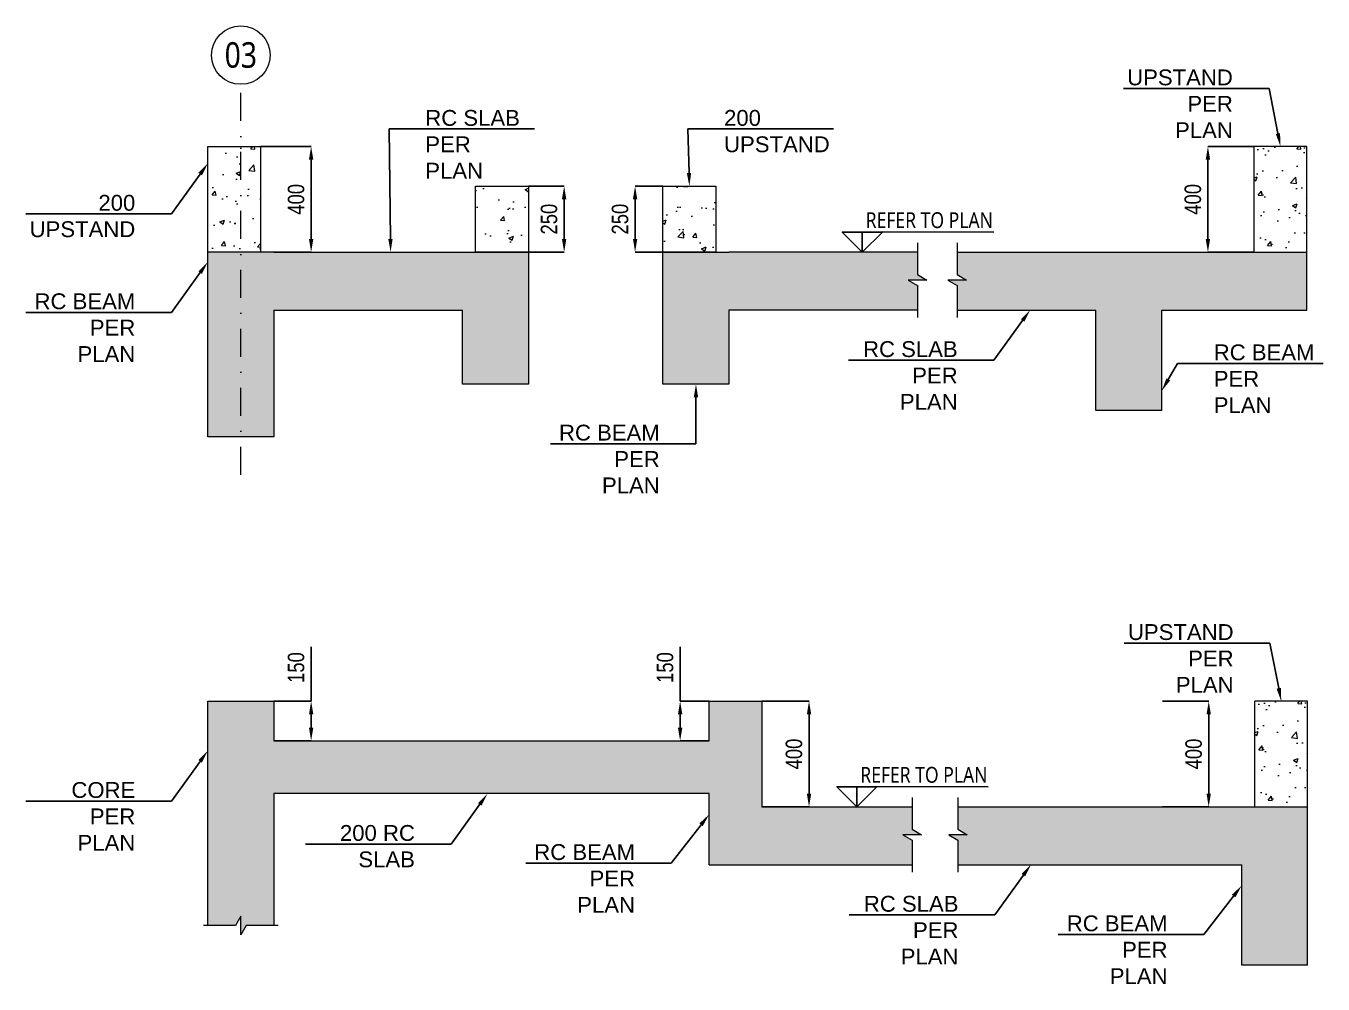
# Model space of a CAD drawing. Header units: millimetres. Extents: x 109938 to 146706, y 87118 to 119396.
# Drawn here: x 109938 to 114854, y 88084 to 91714 of the extents above; entities that cross this region are included whole.
import ezdxf
from ezdxf import colors
from ezdxf.entities.mleader import LeaderData, LeaderLine
from ezdxf.math import Vec2, Vec3

# ---------------------------------------------------------------- set-up
doc = ezdxf.new("R2010")
doc.units = ezdxf.units.MM
doc.header["$LTSCALE"] = 25
doc.header["$PDMODE"] = 35
doc.linetypes.add('Dot & Dashed', pattern=[8.937037, 4.233333, -2.351852, 0, -2.351852])
for name, color, linetype in [('00_A_GRIDS.3D', 7, 'Continuous'), ('LOBBY.SECTIONS$0$S200G_ELEV_LVL', 7, 'Continuous'), ('STR_COL_HATCH', 8, 'Continuous')]:
    doc.layers.add(name, color=color, linetype=linetype)
for name, color, linetype, lineweight in [('A-ANNO-DIMS', 211, 'Continuous', 9), ('A-FLOR-IDEN', 11, 'Continuous', 9), ('S-HATCH', 8, 'Continuous', 9), ('S-SLAB', 3, 'Continuous', 13)]:
    doc.layers.add(name, color=color, linetype=linetype, lineweight=lineweight)
doc.styles.add('GENERATED_STYLE_1', font='arial.ttf')
doc.styles.add('GENERATED_STYLE_3', font='trebuc.ttf', dxfattribs={"width": 0.78})
doc.styles.add('style1', font='arial.ttf', dxfattribs={"width": 0.8, "height": 62.5})
doc.dimstyles.new('D375', dxfattribs={"dimtxt": 62.5, "dimasz": 50, "dimexe": 0.18, "dimexo": 0.0625, "dimgap": 25, "dimtad": 1, "dimdec": 0, "dimzin": 0, "dimdsep": 46, "dimtxsty": 'style1', "dimcen": 0.09, "dimclrd": 256, "dimclre": 256, "dimclrt": 2, "dimadec": 0, "dimazin": 0, "dimtfac": 1, "dimtdec": 0, "dimtofl": 0, "dimtmove": 0, "dimatfit": 3, "dimfxl": 1, "dimtolj": 1, "dimtzin": 0, "dimarcsym": 0})

# ---------------------------------------------------------------- blocks, each defined once
blk = doc.blocks.new('*D45')
at = {"layer": 'A-ANNO-DIMS', "lineweight": -2, "transparency": 16777216}
for p, q in [((110827.1, 91257.3), (111018.7, 91257.3)), ((111018.5, 90907.3), (111018.5, 91207.3)), ((110877.1, 90857.3), (111018.7, 90857.3))]:
    blk.add_line(p, q, dxfattribs=at)
at = {"layer": 'A-ANNO-DIMS', "transparency": 16777216}
for points in [[(111010.2, 91207.3), (111026.8, 91207.3), (111018.5, 91257.3)], [(111010.2, 90907.3), (111026.8, 90907.3), (111018.5, 90857.3)]]:
    blk.add_solid(points, dxfattribs=at)
at = {"layer": 'Defpoints', "color": 0, "transparency": 16777216}
for p in [(110827, 91257.3), (111018.5, 91257.3), (110877, 90857.3)]:
    blk.add_point(p, dxfattribs=at)
at = {"layer": 'A-ANNO-DIMS', "color": 2, "transparency": 16777216, "insert": (110961.6, 91057.3), "char_height": 62.5, "attachment_point": 5, "rotation": 90, "style": 'style1'}
blk.add_mtext('\\A1;400', dxfattribs=at)
blk = doc.blocks.new('*D46')
at = {"layer": 'A-ANNO-DIMS', "lineweight": -2, "transparency": 16777216}
for p, q in [((114592.3, 91257.3), (114417.2, 91257.3)), ((114417.3, 90907.3), (114417.3, 91207.3)), ((114592.3, 90857.3), (114417.2, 90857.3))]:
    blk.add_line(p, q, dxfattribs=at)
at = {"layer": 'A-ANNO-DIMS', "transparency": 16777216}
for points in [[(114409, 91207.3), (114425.7, 91207.3), (114417.3, 91257.3)], [(114409, 90907.3), (114425.7, 90907.3), (114417.3, 90857.3)]]:
    blk.add_solid(points, dxfattribs=at)
at = {"layer": 'Defpoints', "color": 0, "transparency": 16777216}
for p in [(114417.3, 91257.3), (114592.3, 91257.3), (114592.3, 90857.3)]:
    blk.add_point(p, dxfattribs=at)
at = {"layer": 'A-ANNO-DIMS', "color": 2, "transparency": 16777216, "insert": (114360.4, 91057.3), "char_height": 62.5, "attachment_point": 5, "rotation": 90, "style": 'style1'}
blk.add_mtext('\\A1;400', dxfattribs=at)
blk = doc.blocks.new('*D47')
at = {"layer": 'A-ANNO-DIMS', "lineweight": -2, "transparency": 16777216}
for p, q in [((111018.5, 89155.5), (111018.5, 89361.1)), ((110877.1, 89155.5), (111018.7, 89155.5)), ((111018.5, 89055.5), (111018.5, 89105.5)), ((110877.1, 89005.5), (111018.7, 89005.5))]:
    blk.add_line(p, q, dxfattribs=at)
at = {"layer": 'A-ANNO-DIMS', "transparency": 16777216}
for points in [[(111010.2, 89105.5), (111026.8, 89105.5), (111018.5, 89155.5)], [(111010.2, 89055.5), (111026.8, 89055.5), (111018.5, 89005.5)]]:
    blk.add_solid(points, dxfattribs=at)
at = {"layer": 'Defpoints', "color": 0, "transparency": 16777216}
for p in [(110877, 89155.5), (111018.5, 89155.5), (110877, 89005.5)]:
    blk.add_point(p, dxfattribs=at)
at = {"layer": 'A-ANNO-DIMS', "color": 2, "transparency": 16777216, "insert": (110961.6, 89283.3), "char_height": 62.5, "attachment_point": 5, "rotation": 90, "style": 'style1'}
blk.add_mtext('\\A1;150', dxfattribs=at)
blk = doc.blocks.new('*D48')
at = {"layer": 'A-ANNO-DIMS', "lineweight": -2, "transparency": 16777216}
for p, q in [((114245.3, 89155.5), (114420.5, 89155.5)), ((114420.3, 88805.5), (114420.3, 89105.5)), ((114245.3, 88755.5), (114420.5, 88755.5))]:
    blk.add_line(p, q, dxfattribs=at)
at = {"layer": 'A-ANNO-DIMS', "transparency": 16777216}
for points in [[(114412, 89105.5), (114428.6, 89105.5), (114420.3, 89155.5)], [(114412, 88805.5), (114428.6, 88805.5), (114420.3, 88755.5)]]:
    blk.add_solid(points, dxfattribs=at)
at = {"layer": 'Defpoints', "color": 0, "transparency": 16777216}
for p in [(114245.3, 89155.5), (114420.3, 89155.5), (114245.3, 88755.5)]:
    blk.add_point(p, dxfattribs=at)
at = {"layer": 'A-ANNO-DIMS', "color": 2, "transparency": 16777216, "insert": (114363.4, 88955.5), "char_height": 62.5, "attachment_point": 5, "rotation": 90, "style": 'style1'}
blk.add_mtext('\\A1;400', dxfattribs=at)
blk = doc.blocks.new('*D49')
at = {"layer": 'A-ANNO-DIMS', "lineweight": -2, "transparency": 16777216}
for p, q in [((112727.1, 89155.5), (112905.7, 89155.5)), ((112905.5, 88805.5), (112905.5, 89105.5)), ((112727.1, 88755.5), (112905.7, 88755.5))]:
    blk.add_line(p, q, dxfattribs=at)
at = {"layer": 'A-ANNO-DIMS', "transparency": 16777216}
for points in [[(112897.2, 89105.5), (112913.9, 89105.5), (112905.5, 89155.5)], [(112897.2, 88805.5), (112913.9, 88805.5), (112905.5, 88755.5)]]:
    blk.add_solid(points, dxfattribs=at)
at = {"layer": 'Defpoints', "color": 0, "transparency": 16777216}
for p in [(112727, 89155.5), (112905.5, 89155.5), (112727, 88755.5)]:
    blk.add_point(p, dxfattribs=at)
at = {"layer": 'A-ANNO-DIMS', "color": 2, "transparency": 16777216, "insert": (112848.6, 88955.5), "char_height": 62.5, "attachment_point": 5, "rotation": 90, "style": 'style1'}
blk.add_mtext('\\A1;400', dxfattribs=at)
blk = doc.blocks.new('*D50')
at = {"layer": 'A-ANNO-DIMS', "lineweight": -2, "transparency": 16777216}
for p, q in [((112417, 89155.5), (112417, 89361.1)), ((112527, 89155.5), (112416.9, 89155.5)), ((112417, 89055.5), (112417, 89105.5)), ((112527, 89005.5), (112416.9, 89005.5))]:
    blk.add_line(p, q, dxfattribs=at)
at = {"layer": 'A-ANNO-DIMS', "transparency": 16777216}
for points in [[(112408.7, 89105.5), (112425.4, 89105.5), (112417, 89155.5)], [(112408.7, 89055.5), (112425.4, 89055.5), (112417, 89005.5)]]:
    blk.add_solid(points, dxfattribs=at)
at = {"layer": 'Defpoints', "color": 0, "transparency": 16777216}
for p in [(112417, 89155.5), (112527, 89155.5), (112527, 89005.5)]:
    blk.add_point(p, dxfattribs=at)
at = {"layer": 'A-ANNO-DIMS', "color": 2, "transparency": 16777216, "insert": (112360.1, 89283.3), "char_height": 62.5, "attachment_point": 5, "rotation": 90, "style": 'style1'}
blk.add_mtext('\\A1;150', dxfattribs=at)
blk = doc.blocks.new('*D56')
at = {"layer": 'A-ANNO-DIMS', "lineweight": -2, "transparency": 16777216}
for p, q in [((111841.9, 91107.3), (111977.4, 91107.3)), ((111977.3, 91057.3), (111977.3, 90907.3)), ((111841.9, 90857.3), (111977.4, 90857.3))]:
    blk.add_line(p, q, dxfattribs=at)
at = {"layer": 'A-ANNO-DIMS', "transparency": 16777216}
for points in [[(111968.9, 91057.3), (111985.6, 91057.3), (111977.3, 91107.3)], [(111968.9, 90907.3), (111985.6, 90907.3), (111977.3, 90857.3)]]:
    blk.add_solid(points, dxfattribs=at)
at = {"layer": 'Defpoints', "color": 0, "transparency": 16777216}
for p in [(111841.9, 91107.3), (111841.9, 90857.3), (111977.3, 90857.3)]:
    blk.add_point(p, dxfattribs=at)
at = {"layer": 'A-ANNO-DIMS', "color": 2, "transparency": 16777216, "insert": (111920.3, 90982.3), "char_height": 62.5, "attachment_point": 5, "rotation": 90, "style": 'style1'}
blk.add_mtext('\\A1;250', dxfattribs=at)
blk = doc.blocks.new('*D57')
at = {"layer": 'A-ANNO-DIMS', "lineweight": -2, "transparency": 16777216}
for p, q in [((112352, 91107.3), (112246.1, 91107.3)), ((112246.3, 91057.3), (112246.3, 90907.3)), ((112352, 90857.3), (112246.1, 90857.3))]:
    blk.add_line(p, q, dxfattribs=at)
at = {"layer": 'A-ANNO-DIMS', "transparency": 16777216}
for points in [[(112238, 91057.3), (112254.6, 91057.3), (112246.3, 91107.3)], [(112238, 90907.3), (112254.6, 90907.3), (112246.3, 90857.3)]]:
    blk.add_solid(points, dxfattribs=at)
at = {"layer": 'Defpoints', "color": 0, "transparency": 16777216}
for p in [(112352, 91107.3), (112246.3, 90857.3), (112352, 90857.3)]:
    blk.add_point(p, dxfattribs=at)
at = {"layer": 'A-ANNO-DIMS', "color": 2, "transparency": 16777216, "insert": (112189.4, 90982.3), "char_height": 62.5, "attachment_point": 5, "rotation": 90, "style": 'style1'}
blk.add_mtext('\\A1;250', dxfattribs=at)

msp = doc.modelspace()

# ---------------------------------------------------------------- hatches: boundary and pattern name
at = {"layer": 'S-HATCH', "transparency": 33554687}
h = msp.add_hatch(dxfattribs=at)
h.set_pattern_fill('AR-CONC', color=256)
h.paths.add_polyline_path([(110752, 91257.3), (110627, 91257.3), (110627, 90857.3), (110752, 90857.3)])
h.paths.add_polyline_path([(110827, 91257.3), (110752, 91257.3), (110752, 90857.3), (110827, 90857.3)])
h = msp.add_hatch(dxfattribs=at)
h.set_pattern_fill('AR-CONC', color=256)
h.set_pattern_definition([(50, (1813.88, 0), (182.18467, -15.93909), [19.05, -209.55]), (355, (1813.88, 0), (-35.24342, 191.05685), [15.24, -167.64058]), (100.45144, (1829.07, -1.33), (146.94125, 175.11775), [16.19, -178.09024]), (46.1842, (1813.88, 50.8), (271.07904, -42.04233), [28.575, -314.325]), (96.63556, (1836.47, 47.3), (237.40413, 247.42612), [24.285, -267.1356]), (351.18415, (1813.88, 50.8), (237.40413, 247.4261), [22.85997, -251.45973]), (21, (1839.28, 38.1), (151.61439, -102.2652), [19.05, -209.55]), (326, (1839.28, 38.1), (61.80203, 184.18797), [15.24, -167.64]), (71.45144, (1851.92, 29.58), (213.41642, 81.92277), [16.19, -178.08994]), (37.5, (1813.884, 0), (3.088603, 84.55504), [0, -165.608, 0, -170.18, 0, -168.275]), (7.5, (1813.88, 0), (66.81966, 100.180575), [0, -97.028, 0, -161.798, 0, -64.135]), (327.5, (1757.24, 0), (135.590595, -5.728744), [0, -63.5, 0, -198.12, 0, -262.89]), (317.5, (1731.84, 0), (148.12918, 25.42649), [0, -82.55, 0, -131.572, 0, -186.69])])
h.paths.add_polyline_path([(114792.3, 91257.3), (114592.3, 91257.3), (114592.3, 90857.3), (114792.3, 90857.3)])
h = msp.add_hatch(dxfattribs=at)
h.set_pattern_fill('AR-CONC', color=256)
h.paths.add_polyline_path([(111841.9, 91107.3), (111641.9, 91107.3), (111641.9, 90857.3), (111841.9, 90857.3)])
h.paths.add_polyline_path([(112552, 91107.3), (112352, 91107.3), (112352, 90857.3), (112552, 90857.3)])
h = msp.add_hatch(dxfattribs=at)
h.set_pattern_fill('AR-CONC', color=256)
h.set_pattern_definition([(50, (1816.84, -2101.76), (182.18467, -15.93909), [19.05, -209.55]), (355, (1816.84, -2101.76), (-35.24342, 191.05685), [15.24, -167.64058]), (100.45144, (1832.02, -2103.09), (146.94125, 175.11775), [16.19, -178.09024]), (46.1842, (1816.84, -2050.96), (271.07904, -42.04233), [28.575, -314.325]), (96.63556, (1839.43, -2054.46), (237.40413, 247.42612), [24.285, -267.1356]), (351.18415, (1816.84, -2050.96), (237.40413, 247.4261), [22.85997, -251.45973]), (21, (1842.24, -2063.66), (151.61439, -102.2652), [19.05, -209.55]), (326, (1842.24, -2063.66), (61.80203, 184.18797), [15.24, -167.64]), (71.45144, (1854.88, -2072.18), (213.41642, 81.92277), [16.19, -178.08994]), (37.5, (1816.84, -2101.76), (3.088603, 84.55504), [0, -165.608, 0, -170.18, 0, -168.275]), (7.5, (1816.84, -2101.76), (66.81966, 100.180575), [0, -97.028, 0, -161.798, 0, -64.135]), (327.5, (1760.2, -2101.76), (135.590595, -5.728744), [0, -63.5, 0, -198.12, 0, -262.89]), (317.5, (1734.8, -2101.76), (148.12918, 25.42649), [0, -82.55, 0, -131.572, 0, -186.69])])
h.paths.add_polyline_path([(114795.3, 89155.5), (114595.3, 89155.5), (114595.3, 88755.5), (114795.3, 88755.5)])
at = {"layer": 'STR_COL_HATCH'}
h = msp.add_hatch(color=256, dxfattribs=at)
h.dxf.hatch_style = 1
h.paths.add_polyline_path([(111841.9, 90857.3), (111641.9, 90857.3), (111591.9, 90857.3), (110877, 90857.3), (110752, 90857.3), (110752, 90157.3), (110877, 90157.3), (110877, 90637.3), (111591.9, 90637.3), (111591.9, 90357.3), (111841.9, 90357.3)])
h.paths.add_polyline_path([(110752, 90857.3), (110627, 90857.3), (110627, 90157.3), (110752, 90157.3)])
h.paths.add_polyline_path([(113281.8, 90751.5), (113316.9, 90751.5), (113351.9, 90751.5), (113316.9, 90772.1), (113316.9, 90857.3), (112602, 90857.3), (112352, 90857.3), (112352, 90357.3), (112602, 90357.3), (112602, 90637.3), (113316.9, 90637.3), (113316.9, 90731)])
h = msp.add_hatch(color=256, dxfattribs=at)
h.dxf.hatch_style = 1
h.paths.add_polyline_path([(113992.3, 90637.3), (113992.3, 90257.3), (114242.3, 90257.3), (114242.3, 90637.3), (114792.3, 90637.3), (114792.3, 90857.3), (114592.3, 90857.3), (114592.3, 90857.3), (114242.3, 90857.3), (113466.9, 90857.3), (113466.9, 90772.1), (113501.9, 90751.5), (113466.9, 90751.5), (113431.8, 90751.5), (113466.9, 90731), (113466.9, 90637.3)])
h = msp.add_hatch(color=256, dxfattribs=at)
h.dxf.hatch_style = 1
h.paths.add_polyline_path([(110877, 89005.5), (110877, 89155.5), (110627, 89155.5), (110627, 88305.5), (110731.5, 88305.5), (110752, 88340.6), (110752, 88305.5), (110752, 88270.5), (110772.6, 88305.5), (110877, 88305.5), (110877, 88805.5), (112527, 88805.5), (112527, 88535.5), (113296.3, 88535.5), (113296.3, 88629.3), (113261.3, 88649.8), (113296.3, 88649.8), (113331.4, 88649.8), (113296.3, 88670.3), (113296.3, 88755.5), (112727, 88755.5), (112727, 89155.5), (112527, 89155.5), (112527, 89005.5)])
h.paths.add_polyline_path([(113469.8, 88755.5), (113469.8, 88670.3), (113504.9, 88649.8), (113469.8, 88649.8), (113434.8, 88649.8), (113469.8, 88629.3), (113469.8, 88535.5), (114545.3, 88535.5), (114545.3, 88155.5), (114795.3, 88155.5), (114795.3, 88755.5), (114595.3, 88755.5)])

# ---------------------------------------------------------------- linework, layer by layer
at = {"color": 1, "linetype": 'Continuous'}
for p, q in [((113107.5, 90857.3), (113107.5, 90933.2)), ((113086.9, 88755.5), (113086.9, 88831.4))]:
    msp.add_line(p, q, dxfattribs=at)
at = {"color": 3, "linetype": 'Continuous'}
for points in [[(113107.5, 90857.3), (113183.4, 90933.2), (113031.6, 90933.2), (113107.5, 90857.3)], [(113086.9, 88755.5), (113162.9, 88831.4), (113011, 88831.4), (113086.9, 88755.5)]]:
    msp.add_lwpolyline(points, dxfattribs=at)
at = {"layer": '00_A_GRIDS.3D', "color": 7, "linetype": 'Dot & Dashed', "lineweight": 0}
msp.add_line((110752, 90013.7), (110752, 91493.1), dxfattribs=at)
at = {"layer": '00_A_GRIDS.3D', "color": 7, "lineweight": 0}
msp.add_circle((110752, 91603.7), 110.6, dxfattribs=at)
at = {"layer": 'LOBBY.SECTIONS$0$S200G_ELEV_LVL', "color": 3, "lineweight": -3}
for p, q in [((113605.4, 90933.1), (113183.3, 90933.6)), ((113584.8, 88831.3), (113162.7, 88831.9))]:
    msp.add_line(p, q, dxfattribs=at)
at = {"layer": 'S-SLAB'}
for p, q in [((114592.3, 90857.3), (114592.3, 91257.3)), ((114792.3, 91257.3), (114592.3, 91257.3)), ((114792.3, 90637.3), (114792.3, 91257.3)), ((110877, 90857.3), (110627, 90857.3)), ((110877, 90857.3), (111591.9, 90857.3)), ((113316.9, 90857.3), (112602, 90857.3)), ((113466.9, 90857.3), (114592.3, 90857.3)), ((114592.3, 90857.3), (114792.3, 90857.3)), ((110877, 90637.3), (111591.9, 90637.3)), ((113316.9, 90637.3), (112602, 90637.3)), ((113466.9, 90637.3), (113992.3, 90637.3)), ((113992.3, 90257.3), (113992.3, 90637.3)), ((114242.3, 90257.3), (114242.3, 90637.3)), ((114242.3, 90637.3), (114792.3, 90637.3)), ((114242.3, 90257.3), (113992.3, 90257.3)), ((112527, 89005.5), (112527, 89155.5)), ((112527, 89155.5), (112727, 89155.5)), ((112727, 89155.5), (112727, 88755.5)), ((114595.3, 88755.5), (114595.3, 89155.5)), ((114795.3, 89155.5), (114595.3, 89155.5)), ((114795.3, 88155.5), (114795.3, 89155.5)), ((113469.8, 88755.5), (114595.3, 88755.5)), ((114595.3, 88755.5), (114795.3, 88755.5)), ((112527, 88535.5), (113296.3, 88535.5)), ((113469.8, 88535.5), (114545.3, 88535.5)), ((114545.3, 88155.5), (114545.3, 88535.5)), ((114795.3, 88155.5), (114545.3, 88155.5))]:
    msp.add_line(p, q, dxfattribs=at)
for points in [[(110877, 90637.3), (110877, 90157.3), (110627, 90157.3), (110627, 91257.3), (110827, 91257.3), (110827, 90857.3)], [(111591.9, 90857.3), (111841.9, 90857.3), (111841.9, 90357.3), (111591.9, 90357.3), (111591.9, 90637.3)], [(112602, 90637.3), (112602, 90357.3), (112352, 90357.3), (112352, 90857.3), (112602, 90857.3)], [(113316.9, 90893), (113316.9, 90772.1), (113351.9, 90751.5), (113316.9, 90751.5), (113281.8, 90751.5), (113316.9, 90731), (113316.9, 90610.1)], [(113466.9, 90893), (113466.9, 90772.1), (113501.9, 90751.5), (113466.9, 90751.5), (113431.8, 90751.5), (113466.9, 90731), (113466.9, 90610.1)], [(110627, 88305.5), (110627, 89155.5), (110877, 89155.5), (110877, 89005.5), (112527, 89005.5)], [(112527, 88535.5), (112527, 88805.5), (110877, 88805.5), (110877, 88305.5)], [(113296.3, 88791.3), (113296.3, 88670.3), (113331.4, 88649.8), (113296.3, 88649.8), (113261.3, 88649.8), (113296.3, 88629.3), (113296.3, 88508.3)], [(113469.8, 88791.3), (113469.8, 88670.3), (113504.9, 88649.8), (113469.8, 88649.8), (113434.8, 88649.8), (113469.8, 88629.3), (113469.8, 88508.3)], [(112727, 88755.5), (113296.3, 88755.5)], [(110893.5, 88305.5), (110772.6, 88305.5), (110752, 88270.5), (110752, 88305.5), (110752, 88340.6), (110731.5, 88305.5), (110610.6, 88305.5)]]:
    msp.add_lwpolyline(points, dxfattribs=at)
for points in [[(111641.9, 91107.3), (111841.9, 91107.3), (111841.9, 90857.3), (111641.9, 90857.3)], [(112352, 91107.3), (112552, 91107.3), (112552, 90857.3), (112352, 90857.3)]]:
    msp.add_lwpolyline(points, close=True, dxfattribs=at)

# ---------------------------------------------------------------- texts
at = {"layer": '00_A_GRIDS.3D', "color": 7, "linetype": 'Dot & Dashed', "lineweight": 0, "insert": (110752, 91603.7), "char_height": 96.762, "width": 224.325, "attachment_point": 5, "style": 'GENERATED_STYLE_3'}
msp.add_mtext('{\\W0.85;03}', dxfattribs=at)
at = {"layer": 'A-FLOR-IDEN', "linetype": 'Dot & Dashed', "lineweight": 0, "style": 'GENERATED_STYLE_3', "width": 0.85}
for p in [(113120.3, 90948.4), (113099.7, 88846.7)]:
    msp.add_text('REFER TO PLAN', height=60, dxfattribs=at).set_placement(p)

# ---------------------------------------------------------------- dimensions: what is measured, and where the dimension line sits
at = {"layer": 'A-ANNO-DIMS'}
for base, p1, p2, picture, middle in [((111018.5, 91257.3), (110877, 90857.3), (110827, 91257.3), '*D45', (110961.6, 91057.3)), ((114417.3, 91257.3), (114592.3, 90857.3), (114592.3, 91257.3), '*D46', (114360.4, 91057.3)), ((111977.3, 90857.3), (111841.9, 91107.3), (111841.9, 90857.3), '*D56', (111920.3, 90982.3)), ((112246.3, 90857.3), (112352, 91107.3), (112352, 90857.3), '*D57', (112189.4, 90982.3)), ((111018.5, 89155.5), (110877, 89005.5), (110877, 89155.5), '*D47', (110961.6, 89283.3)), ((112417, 89155.5), (112527, 89005.5), (112527, 89155.5), '*D50', (112360.1, 89283.3)), ((112905.5, 89155.5), (112727, 88755.5), (112727, 89155.5), '*D49', (112848.6, 88955.5)), ((114420.3, 89155.5), (114245.3, 88755.5), (114245.3, 89155.5), '*D48', (114363.4, 88955.5))]:
    dim = msp.add_linear_dim(base=base, p1=p1, p2=p2, angle=90, dimstyle='D375', dxfattribs=at)
    dim.commit()
    dim.dimension.update_dxf_attribs({"geometry": picture, "text_midpoint": middle})

# ---------------------------------------------------------------- leaders
ml = msp.add_multileader_mtext('Standard', dxfattribs=at)
ml.set_content('UPSTAND PER PLAN', color=256, style='GENERATED_STYLE_1')
ml.set_leader_properties()
ml.build(insert=Vec2(0, 0))
ml.multileader.update_dxf_attribs({"text_left_attachment_type": 6, "text_right_attachment_type": 6, "dogleg_length": 0.36, "arrow_head_size": 50})
ctx = ml.context
ctx.base_point, ctx.char_height, ctx.arrow_head_size, ctx.landing_gap_size, ctx.plane_origin = Vec3(114110.4, 91477.4), 60, 50, 0.09, Vec3(114507.2, 91819)
ctx.left_attachment, ctx.right_attachment, ctx.text_align_type = 6, 6, 2
notes = []
notes.append((ctx, [(0, (1, 1, 0), (114649.1, 91477.4), (-1, 0), 137.2, [(1, [(114692.3, 91257.3)], 0, [])])]))
ctx.mtext.insert, ctx.mtext.width, ctx.mtext.alignment, ctx.mtext.flow_direction = Vec3(114511.7, 91549.4), 410.282, 3, 5
ml = msp.add_multileader_mtext('Standard', dxfattribs=at)
ml.set_content('RC SLAB PER PLAN', color=256, style='GENERATED_STYLE_1')
ml.set_leader_properties()
ml.build(insert=Vec2(0, 0))
ml.multileader.update_dxf_attribs({"text_left_attachment_type": 6, "text_right_attachment_type": 6, "dogleg_length": 0.36, "arrow_head_size": 50})
ctx = ml.context
ctx.base_point, ctx.char_height, ctx.arrow_head_size, ctx.landing_gap_size, ctx.plane_origin = Vec3(111451, 91323.9), 60, 50, 0.09, Vec3(111892.5, 91812.9)
ctx.left_attachment, ctx.right_attachment = 6, 6
notes.append((ctx, [(1, (1, 1, 0), (111313.8, 91323.9), (1, 0), 137.2, [(1, [(111319.7, 90857.3)], 0, [])])]))
ctx.mtext.insert, ctx.mtext.width, ctx.mtext.flow_direction = Vec3(111451.1, 91395.9), 410.282, 5
ml = msp.add_multileader_mtext('Standard', dxfattribs=at)
ml.set_content('200 UPSTAND', color=256, style='GENERATED_STYLE_1')
ml.set_leader_properties()
ml.build(insert=Vec2(0, 0))
ml.multileader.update_dxf_attribs({"text_left_attachment_type": 6, "text_right_attachment_type": 6, "dogleg_length": 0.36, "arrow_head_size": 50})
ctx = ml.context
ctx.base_point, ctx.char_height, ctx.arrow_head_size, ctx.landing_gap_size, ctx.plane_origin = Vec3(112583.3, 91323.9), 60, 50, 0.09, Vec3(113024.8, 91812.9)
ctx.left_attachment, ctx.right_attachment = 6, 6
notes.append((ctx, [(1, (1, 1, 0), (112446.1, 91323.9), (1, 0), 137.2, [(1, [(112452, 91107.3)], 0, [])])]))
ctx.mtext.insert, ctx.mtext.width, ctx.mtext.flow_direction = Vec3(112583.4, 91395.9), 410.282, 5
ml = msp.add_multileader_mtext('Standard', dxfattribs=at)
ml.set_content('200 UPSTAND', color=256, style='GENERATED_STYLE_1')
ml.set_leader_properties()
ml.build(insert=Vec2(0, 0))
ml.multileader.update_dxf_attribs({"text_left_attachment_type": 6, "text_right_attachment_type": 6, "dogleg_length": 0.36, "arrow_head_size": 50})
ctx = ml.context
ctx.base_point, ctx.char_height, ctx.arrow_head_size, ctx.landing_gap_size, ctx.plane_origin = Vec3(109962.4, 91002.2), 60, 50, 0.09, Vec3(110410.1, 91491.2)
ctx.left_attachment, ctx.right_attachment, ctx.text_align_type = 6, 6, 2
notes.append((ctx, [(0, (1, 1, 0), (110489.3, 91002.2), (-1, 0), 137.2, [(1, [(110627, 91193.3)], 0, [])])]))
ctx.mtext.insert, ctx.mtext.width, ctx.mtext.alignment, ctx.mtext.flow_direction = Vec3(110352, 91074.2), 410.282, 3, 5
ml = msp.add_multileader_mtext('Standard', dxfattribs=at)
ml.set_content('RC BEAM PER PLAN', color=256, style='GENERATED_STYLE_1')
ml.set_leader_properties()
ml.build(insert=Vec2(0, 0))
ml.multileader.update_dxf_attribs({"text_left_attachment_type": 6, "text_right_attachment_type": 6, "dogleg_length": 0.36, "arrow_head_size": 50})
ctx = ml.context
ctx.base_point, ctx.char_height, ctx.arrow_head_size, ctx.landing_gap_size, ctx.plane_origin = Vec3(109950.6, 90629.1), 60, 50, 0.09, Vec3(110410.1, 91118.1)
ctx.left_attachment, ctx.right_attachment, ctx.text_align_type = 6, 6, 2
notes.append((ctx, [(0, (1, 1, 0), (110489.3, 90629.1), (-1, 0), 137.2, [(1, [(110627, 90820.1)], 0, [])])]))
ctx.mtext.insert, ctx.mtext.width, ctx.mtext.alignment, ctx.mtext.flow_direction = Vec3(110352, 90701.1), 410.282, 3, 5
ml = msp.add_multileader_mtext('Standard', dxfattribs=at)
ml.set_content('RC SLAB PER PLAN', color=256, style='GENERATED_STYLE_1')
ml.set_leader_properties()
ml.build(insert=Vec2(0, 0))
ml.multileader.update_dxf_attribs({"text_left_attachment_type": 6, "text_right_attachment_type": 6, "dogleg_length": 0.36, "arrow_head_size": 50})
ctx = ml.context
ctx.base_point, ctx.char_height, ctx.arrow_head_size, ctx.landing_gap_size, ctx.plane_origin = Vec3(113067.6, 90447.8), 60, 50, 0.09, Vec3(113527.1, 90936.9)
ctx.left_attachment, ctx.right_attachment, ctx.text_align_type = 6, 6, 2
notes.append((ctx, [(0, (1, 1, 0), (113606.3, 90447.8), (-1, 0), 137.2, [(1, [(113744, 90638.9)], 0, [])])]))
ctx.mtext.insert, ctx.mtext.width, ctx.mtext.alignment, ctx.mtext.flow_direction = Vec3(113468.9, 90519.8), 410.282, 3, 5
ml = msp.add_multileader_mtext('Standard', dxfattribs=at)
ml.set_content('RC BEAM PER PLAN', color=256, style='GENERATED_STYLE_1')
ml.set_leader_properties()
ml.build(insert=Vec2(0, 0))
ml.multileader.update_dxf_attribs({"text_left_attachment_type": 6, "text_right_attachment_type": 6, "dogleg_length": 0.36, "arrow_head_size": 50})
ctx = ml.context
ctx.base_point, ctx.char_height, ctx.arrow_head_size, ctx.landing_gap_size, ctx.plane_origin = Vec3(114439.2, 90435.5), 60, 50, 0.09, Vec3(114789.6, 90916.4)
ctx.left_attachment, ctx.right_attachment = 6, 6
notes.append((ctx, [(1, (1, 1, 0), (114301.9, 90435.5), (1, 0), 137.2, [(1, [(114242.3, 90331.7)], 0, [])])]))
ctx.mtext.insert, ctx.mtext.width, ctx.mtext.flow_direction = Vec3(114439.3, 90507.5), 410.282, 5
ml = msp.add_multileader_mtext('Standard', dxfattribs=at)
ml.set_content('RC BEAM PER PLAN', color=256, style='GENERATED_STYLE_1')
ml.set_leader_properties()
ml.build(insert=Vec2(0, 0))
ml.multileader.update_dxf_attribs({"text_left_attachment_type": 6, "text_right_attachment_type": 6, "dogleg_length": 0.36, "arrow_head_size": 50})
ctx = ml.context
ctx.base_point, ctx.char_height, ctx.arrow_head_size, ctx.landing_gap_size, ctx.plane_origin = Vec3(111938.4, 90131.4), 60, 50, 0.09, Vec3(112382.7, 90666.2)
ctx.left_attachment, ctx.right_attachment, ctx.text_align_type = 6, 6, 2
notes.append((ctx, [(0, (1, 1, 0), (112477, 90131.4), (-1, 0), 137.2, [(1, [(112477, 90357.3)], 0, [])])]))
ctx.mtext.insert, ctx.mtext.width, ctx.mtext.alignment, ctx.mtext.flow_direction = Vec3(112339.7, 90203.4), 410.282, 3, 5
ml = msp.add_multileader_mtext('Standard', dxfattribs=at)
ml.set_content('UPSTAND PER PLAN', color=256, style='GENERATED_STYLE_1')
ml.set_leader_properties()
ml.build(insert=Vec2(0, 0))
ml.multileader.update_dxf_attribs({"text_left_attachment_type": 6, "text_right_attachment_type": 6, "dogleg_length": 0.36, "arrow_head_size": 50})
ctx = ml.context
ctx.base_point, ctx.char_height, ctx.arrow_head_size, ctx.landing_gap_size, ctx.plane_origin = Vec3(114113.3, 89375.7), 60, 50, 0.09, Vec3(115310.8, 89717.2)
ctx.left_attachment, ctx.right_attachment, ctx.text_align_type = 6, 6, 2
notes.append((ctx, [(0, (1, 1, 0), (114652, 89375.7), (-1, 0), 137.2, [(1, [(114695.3, 89155.5)], 0, [])])]))
ctx.mtext.insert, ctx.mtext.width, ctx.mtext.alignment, ctx.mtext.flow_direction = Vec3(114514.7, 89447.7), 410.282, 3, 5
ml = msp.add_multileader_mtext('Standard', dxfattribs=at)
ml.set_content('CORE PER PLAN', color=256, style='GENERATED_STYLE_1')
ml.set_leader_properties()
ml.build(insert=Vec2(0, 0))
ml.multileader.update_dxf_attribs({"text_left_attachment_type": 6, "text_right_attachment_type": 6, "dogleg_length": 0.36, "arrow_head_size": 50})
ctx = ml.context
ctx.base_point, ctx.char_height, ctx.arrow_head_size, ctx.landing_gap_size, ctx.plane_origin = Vec3(109950.6, 88777.3), 60, 50, 0.09, Vec3(110410.1, 89266.4)
ctx.left_attachment, ctx.right_attachment, ctx.text_align_type = 6, 6, 2
notes.append((ctx, [(0, (1, 1, 0), (110489.3, 88777.3), (-1, 0), 137.2, [(1, [(110627, 88968.4)], 0, [])])]))
ctx.mtext.insert, ctx.mtext.width, ctx.mtext.alignment, ctx.mtext.flow_direction = Vec3(110352, 88849.3), 410.282, 3, 5
ml = msp.add_multileader_mtext('Standard', dxfattribs=at)
ml.set_content('200 RC SLAB', color=256, style='GENERATED_STYLE_1')
ml.set_leader_properties()
ml.build(insert=Vec2(0, 0))
ml.multileader.update_dxf_attribs({"text_left_attachment_type": 6, "text_right_attachment_type": 6, "dogleg_length": 0.36, "arrow_head_size": 50})
ctx = ml.context
ctx.base_point, ctx.char_height, ctx.arrow_head_size, ctx.landing_gap_size, ctx.plane_origin = Vec3(111133.2, 88614.5), 60, 50, 0.09, Vec3(112270.5, 89103.5)
ctx.left_attachment, ctx.right_attachment, ctx.text_align_type = 6, 6, 2
notes.append((ctx, [(0, (1, 1, 0), (111549.1, 88614.5), (-1, 0), 137.2, [(1, [(111686.8, 88805.5)], 0, [])])]))
ctx.mtext.insert, ctx.mtext.width, ctx.mtext.alignment, ctx.mtext.flow_direction = Vec3(111411.8, 88686.5), 410.282, 3, 5
ml = msp.add_multileader_mtext('Standard', dxfattribs=at)
ml.set_content('RC BEAM PER PLAN', color=256, style='GENERATED_STYLE_1')
ml.set_leader_properties()
ml.build(insert=Vec2(0, 0))
ml.multileader.update_dxf_attribs({"text_left_attachment_type": 6, "text_right_attachment_type": 6, "dogleg_length": 0.36, "arrow_head_size": 50})
ctx = ml.context
ctx.base_point, ctx.char_height, ctx.arrow_head_size, ctx.landing_gap_size, ctx.plane_origin = Vec3(111844.6, 88542), 60, 50, 0.09, Vec3(112995.6, 89022.9)
ctx.left_attachment, ctx.right_attachment, ctx.text_align_type = 6, 6, 2
notes.append((ctx, [(0, (1, 1, 0), (112383.3, 88542), (-1, 0), 137.2, [(1, [(112527, 88726.9)], 0, [])])]))
ctx.mtext.insert, ctx.mtext.width, ctx.mtext.alignment, ctx.mtext.flow_direction = Vec3(112246, 88614), 410.282, 3, 5
ml = msp.add_multileader_mtext('Standard', dxfattribs=at)
ml.set_content('RC SLAB PER PLAN', color=256, style='GENERATED_STYLE_1')
ml.set_leader_properties()
ml.build(insert=Vec2(0, 0))
ml.multileader.update_dxf_attribs({"text_left_attachment_type": 6, "text_right_attachment_type": 6, "dogleg_length": 0.36, "arrow_head_size": 50})
ctx = ml.context
ctx.base_point, ctx.char_height, ctx.arrow_head_size, ctx.landing_gap_size, ctx.plane_origin = Vec3(113070.5, 88346.1), 60, 50, 0.09, Vec3(114330.6, 88835.1)
ctx.left_attachment, ctx.right_attachment, ctx.text_align_type = 6, 6, 2
notes.append((ctx, [(0, (1, 1, 0), (113609.2, 88346.1), (-1, 0), 137.2, [(1, [(113747, 88537.1)], 0, [])])]))
ctx.mtext.insert, ctx.mtext.width, ctx.mtext.alignment, ctx.mtext.flow_direction = Vec3(113471.9, 88418.1), 410.282, 3, 5
ml = msp.add_multileader_mtext('Standard', dxfattribs=at)
ml.set_content('RC BEAM PER PLAN', color=256, style='GENERATED_STYLE_1')
ml.set_leader_properties()
ml.build(insert=Vec2(0, 0))
ml.multileader.update_dxf_attribs({"text_left_attachment_type": 6, "text_right_attachment_type": 6, "dogleg_length": 0.36, "arrow_head_size": 50})
ctx = ml.context
ctx.base_point, ctx.char_height, ctx.arrow_head_size, ctx.landing_gap_size, ctx.plane_origin = Vec3(113862.9, 88272), 60, 50, 0.09, Vec3(115013.9, 88752.9)
ctx.left_attachment, ctx.right_attachment, ctx.text_align_type = 6, 6, 2
notes.append((ctx, [(0, (1, 1, 0), (114401.5, 88272), (-1, 0), 137.2, [(1, [(114545.3, 88456.9)], 0, [])])]))
ctx.mtext.insert, ctx.mtext.width, ctx.mtext.alignment, ctx.mtext.flow_direction = Vec3(114264.2, 88344), 410.282, 3, 5
for ctx, leaders in notes:
    for number, flags, end, landing, length, lines in leaders:
        leader = LeaderData()
        leader.index, (leader.has_last_leader_line, leader.has_dogleg_vector, leader.attachment_direction) = number, flags
        leader.last_leader_point, leader.dogleg_vector, leader.dogleg_length = Vec3(end), Vec3(landing), length
        for number, points, colour, breaks in lines:
            line = LeaderLine()
            line.index, line.vertices, line.color, line.breaks = number, Vec3.list(points), colors.encode_raw_color(colour), breaks
            leader.lines.append(line)
        ctx.leaders.append(leader)

doc.saveas('drawing.dxf')
